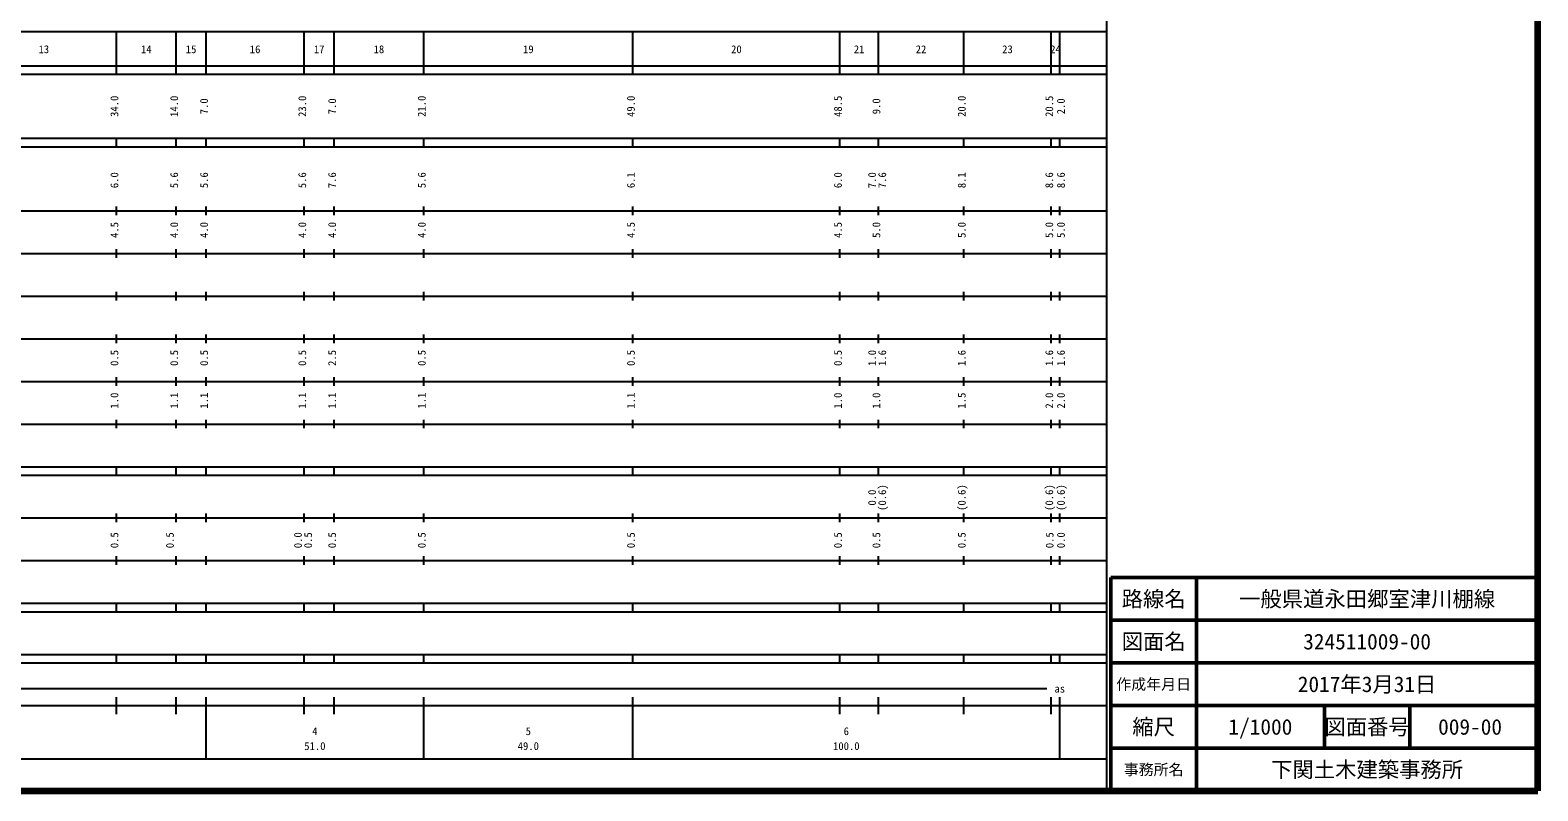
# Model space of a CAD drawing. Units: millimetres on the paper, enlarged 1000 times. Extents: x 40000 to 680000, y 20000 to 380000.
# Drawn here: x 326798 to 680000, y 20000 to 198357 of the extents above; entities that cross this region are included whole.
import ezdxf
from ezdxf.enums import TextEntityAlignment as Align

# ---------------------------------------------------------------- set-up
doc = ezdxf.new("R2010")
doc.units = ezdxf.units.MM
doc.header["$LTSCALE"] = 1000
for name, color, linetype, lineweight in [('M-TTL', 2, 'Continuous', 140), ('M-TTL-BAND', 7, 'Continuous', 25), ('M-TTL-FRAM', 2, 'Continuous', 50), ('M-TTL-LINE', 7, 'Continuous', 50)]:
    doc.layers.add(name, color=color, linetype=linetype, lineweight=lineweight)
doc.layers.add('M-TTL-TXT', color=7, linetype='Continuous')
doc.styles.add('ＭＳ ゴシック', font='')
doc.styles.get('ＭＳ ゴシック').set_extended_font_data('MS Gothic')

msp = doc.modelspace()

# ---------------------------------------------------------------- linework, layer by layer
at = {"layer": 'M-TTL'}
for p, q in [((680000, 20000), (680000, 380000)), ((40000, 20000), (680000, 20000))]:
    msp.add_line(p, q, dxfattribs=at)
at = {"layer": 'M-TTL-BAND'}
for p, q in [((579000, 20000), (579000, 370000)), ((68000, 198000), (579000, 198000)), ((347000, 188000), (347000, 198000)), ((361000, 188000), (361000, 198000)), ((368000, 188000), (368000, 198000)), ((391000, 188000), (391000, 198000)), ((398000, 188000), (398000, 198000)), ((419000, 188000), (419000, 198000)), ((468000, 188000), (468000, 198000)), ((516500, 188000), (516500, 198000)), ((525500, 188000), (525500, 198000)), ((545500, 188000), (545500, 198000)), ((566000, 188000), (566000, 198000)), ((568000, 188000), (568000, 198000)), ((40000, 190000), (579000, 190000)), ((40000, 188000), (579000, 188000)), ((40000, 173000), (579000, 173000)), ((40000, 171000), (579000, 171000)), ((347000, 171000), (347000, 173000)), ((361000, 171000), (361000, 173000)), ((368000, 171000), (368000, 173000)), ((391000, 171000), (391000, 173000)), ((398000, 171000), (398000, 173000)), ((419000, 171000), (419000, 173000)), ((468000, 171000), (468000, 173000)), ((516500, 171000), (516500, 173000)), ((525500, 171000), (525500, 173000)), ((545500, 171000), (545500, 173000)), ((566000, 171000), (566000, 173000)), ((568000, 171000), (568000, 173000)), ((40000, 156000), (579000, 156000)), ((347000, 155000), (347000, 157000)), ((361000, 155000), (361000, 157000)), ((368000, 155000), (368000, 157000)), ((391000, 155000), (391000, 157000)), ((398000, 155000), (398000, 157000)), ((419000, 155000), (419000, 157000)), ((468000, 155000), (468000, 157000)), ((516500, 155000), (516500, 157000)), ((525500, 155000), (525500, 157000)), ((545500, 155000), (545500, 157000)), ((566000, 155000), (566000, 157000)), ((568000, 155000), (568000, 157000)), ((46000, 146000), (579000, 146000)), ((347000, 145000), (347000, 147000)), ((361000, 145000), (361000, 147000)), ((368000, 145000), (368000, 147000)), ((391000, 145000), (391000, 147000)), ((398000, 145000), (398000, 147000)), ((419000, 145000), (419000, 147000)), ((468000, 145000), (468000, 147000)), ((516500, 145000), (516500, 147000)), ((525500, 145000), (525500, 147000)), ((545500, 145000), (545500, 147000)), ((566000, 145000), (566000, 147000)), ((568000, 145000), (568000, 147000)), ((52000, 136000), (579000, 136000)), ((347000, 135000), (347000, 137000)), ((361000, 135000), (361000, 137000)), ((368000, 135000), (368000, 137000)), ((391000, 135000), (391000, 137000)), ((398000, 135000), (398000, 137000)), ((419000, 135000), (419000, 137000)), ((468000, 135000), (468000, 137000)), ((516500, 135000), (516500, 137000)), ((525500, 135000), (525500, 137000)), ((545500, 135000), (545500, 137000)), ((566000, 135000), (566000, 137000)), ((568000, 135000), (568000, 137000)), ((46000, 126000), (579000, 126000)), ((347000, 125000), (347000, 127000)), ((361000, 125000), (361000, 127000)), ((368000, 125000), (368000, 127000)), ((391000, 125000), (391000, 127000)), ((398000, 125000), (398000, 127000)), ((419000, 125000), (419000, 127000)), ((468000, 125000), (468000, 127000)), ((516500, 125000), (516500, 127000)), ((525500, 125000), (525500, 127000)), ((545500, 125000), (545500, 127000)), ((566000, 125000), (566000, 127000)), ((568000, 125000), (568000, 127000)), ((347000, 115000), (347000, 117000)), ((361000, 115000), (361000, 117000)), ((368000, 115000), (368000, 117000)), ((391000, 115000), (391000, 117000)), ((398000, 115000), (398000, 117000)), ((419000, 115000), (419000, 117000)), ((468000, 115000), (468000, 117000)), ((516500, 115000), (516500, 117000)), ((525500, 115000), (525500, 117000)), ((545500, 115000), (545500, 117000)), ((566000, 115000), (566000, 117000)), ((568000, 115000), (568000, 117000)), ((52000, 116000), (579000, 116000)), ((46000, 106000), (579000, 106000)), ((347000, 105000), (347000, 107000)), ((361000, 105000), (361000, 107000)), ((368000, 105000), (368000, 107000)), ((391000, 105000), (391000, 107000)), ((398000, 105000), (398000, 107000)), ((419000, 105000), (419000, 107000)), ((468000, 105000), (468000, 107000)), ((516500, 105000), (516500, 107000)), ((525500, 105000), (525500, 107000)), ((545500, 105000), (545500, 107000)), ((566000, 105000), (566000, 107000)), ((568000, 105000), (568000, 107000)), ((40000, 96000), (579000, 96000)), ((347000, 94000), (347000, 96000)), ((361000, 94000), (361000, 96000)), ((368000, 94000), (368000, 96000)), ((391000, 94000), (391000, 96000)), ((398000, 94000), (398000, 96000)), ((419000, 94000), (419000, 96000)), ((468000, 94000), (468000, 96000)), ((516500, 94000), (516500, 96000)), ((525500, 94000), (525500, 96000)), ((545500, 94000), (545500, 96000)), ((566000, 94000), (566000, 96000)), ((568000, 94000), (568000, 96000)), ((40000, 94000), (579000, 94000)), ((347000, 83000), (347000, 85000)), ((361000, 83000), (361000, 85000)), ((368000, 83000), (368000, 85000)), ((391000, 83000), (391000, 85000)), ((398000, 83000), (398000, 85000)), ((419000, 83000), (419000, 85000)), ((468000, 83000), (468000, 85000)), ((516500, 83000), (516500, 85000)), ((525500, 83000), (525500, 85000)), ((545500, 83000), (545500, 85000)), ((566000, 83000), (566000, 85000)), ((568000, 83000), (568000, 85000)), ((49000, 84000), (579000, 84000)), ((347000, 73000), (347000, 75000)), ((361000, 73000), (361000, 75000)), ((368000, 73000), (368000, 75000)), ((391000, 73000), (391000, 75000)), ((398000, 73000), (398000, 75000)), ((419000, 73000), (419000, 75000)), ((468000, 73000), (468000, 75000)), ((516500, 73000), (516500, 75000)), ((525500, 73000), (525500, 75000)), ((545500, 73000), (545500, 75000)), ((566000, 73000), (566000, 75000)), ((568000, 73000), (568000, 75000)), ((40000, 74000), (579000, 74000)), ((40000, 64000), (579000, 64000)), ((347000, 62000), (347000, 64000)), ((361000, 62000), (361000, 64000)), ((368000, 62000), (368000, 64000)), ((391000, 62000), (391000, 64000)), ((398000, 62000), (398000, 64000)), ((419000, 62000), (419000, 64000)), ((468000, 62000), (468000, 64000)), ((516500, 62000), (516500, 64000)), ((525500, 62000), (525500, 64000)), ((545500, 62000), (545500, 64000)), ((566000, 62000), (566000, 64000)), ((568000, 62000), (568000, 64000)), ((40000, 62000), (579000, 62000)), ((40000, 52000), (579000, 52000)), ((40000, 50000), (579000, 50000)), ((347000, 50000), (347000, 52000)), ((361000, 50000), (361000, 52000)), ((368000, 50000), (368000, 52000)), ((391000, 50000), (391000, 52000)), ((398000, 50000), (398000, 52000)), ((419000, 50000), (419000, 52000)), ((468000, 50000), (468000, 52000)), ((516500, 50000), (516500, 52000)), ((525500, 50000), (525500, 52000)), ((545500, 50000), (545500, 52000)), ((566000, 50000), (566000, 52000)), ((568000, 50000), (568000, 52000)), ((71000, 44000), (565000, 44000)), ((40000, 40000), (579000, 40000)), ((347000, 38000), (347000, 42000)), ((361000, 38000), (361000, 42000)), ((368000, 27500), (368000, 42000)), ((391000, 38000), (391000, 42000)), ((398000, 38000), (398000, 42000)), ((419000, 27500), (419000, 42000)), ((468000, 27500), (468000, 42000)), ((516500, 38000), (516500, 42000)), ((525500, 38000), (525500, 42000)), ((545500, 38000), (545500, 42000)), ((566000, 38000), (566000, 42000)), ((568000, 27500), (568000, 42000)), ((68000, 27500), (579000, 27500))]:
    msp.add_line(p, q, dxfattribs=at)
at = {"layer": 'M-TTL-FRAM'}
for p, q in [((680000, 70000), (580000, 70000)), ((580000, 70000), (580000, 20000))]:
    msp.add_line(p, q, dxfattribs=at)
at = {"layer": 'M-TTL-LINE'}
for p, q in [((600000, 70000), (600000, 20000)), ((680000, 60000), (580000, 60000)), ((680000, 50000), (580000, 50000)), ((680000, 40000), (580000, 40000)), ((630000, 40000), (630000, 30000)), ((650000, 40000), (650000, 30000)), ((680000, 30000), (580000, 30000))]:
    msp.add_line(p, q, dxfattribs=at)

# ---------------------------------------------------------------- texts
at = {"layer": 'M-TTL-BAND', "style": 'ＭＳ ゴシック'}
for s, p in [('13', (330000, 192405)), ('14', (354000, 192405)), ('15', (364500, 192405)), ('16', (379500, 192405)), ('17', (394500, 192405)), ('18', (408500, 192405)), ('19', (443500, 192405)), ('20', (492250, 192405)), ('21', (521000, 192405)), ('22', (535500, 192405)), ('23', (555750, 192405)), ('24', (567000, 192405)), ('as', (568000, 42500)), ('4', (393500, 32523)), ('5', (443500, 32523)), ('6', (518000, 32523)), ('51.0', (393500, 29033)), ('49.0', (443500, 29033)), ('100.0', (518000, 29033))]:
    msp.add_text(s, height=1833, dxfattribs=at).set_placement(p, align=Align.BOTTOM_CENTER)
for s, p in [('34.0', (348000, 180500)), ('14.0', (362000, 180500)), ('7.0', (369000, 180500)), ('23.0', (392000, 180500)), ('7.0', (399000, 180500)), ('21.0', (420000, 180500)), ('49.0', (469000, 180500)), ('48.5', (517500, 180500)), ('9.0', (526500, 180500)), ('20.0', (546500, 180500)), ('20.5', (567000, 180500)), ('2.0', (569739, 180500)), ('6.0', (348000, 163174)), ('5.6', (362000, 163174)), ('5.6', (369000, 163174)), ('5.6', (392000, 163174)), ('7.6', (399000, 163174)), ('5.6', (420000, 163174)), ('6.1', (469000, 163174)), ('6.0', (517500, 163174)), ('7.0', (525500, 163174)), ('7.6', (527870, 163174)), ('8.1', (546500, 163174)), ('8.6', (567000, 163174)), ('8.6', (569739, 163174)), ('4.5', (348000, 151500)), ('4.0', (362000, 151500)), ('4.0', (369000, 151500)), ('4.0', (392000, 151500)), ('4.0', (399000, 151500)), ('4.0', (420000, 151500)), ('4.5', (469000, 151500)), ('4.5', (517500, 151500)), ('5.0', (526500, 151500)), ('5.0', (546500, 151500)), ('5.0', (567000, 151500)), ('5.0', (569739, 151500)), ('0.5', (348000, 121500)), ('0.5', (362000, 121500)), ('0.5', (369000, 121500)), ('0.5', (392000, 121500)), ('2.5', (399000, 121500)), ('0.5', (420000, 121500)), ('0.5', (469000, 121500)), ('0.5', (517500, 121500)), ('1.0', (525500, 121500)), ('1.6', (527870, 121500)), ('1.6', (546500, 121500)), ('1.6', (567000, 121500)), ('1.6', (569739, 121500)), ('1.0', (348000, 111500)), ('1.1', (362000, 111500)), ('1.1', (369000, 111500)), ('1.1', (392000, 111500)), ('1.1', (399000, 111500)), ('1.1', (420000, 111500)), ('1.1', (469000, 111500)), ('1.0', (517500, 111500)), ('1.0', (526500, 111500)), ('1.5', (546500, 111500)), ('2.0', (567000, 111500)), ('2.0', (569739, 111500)), ('0.0', (525500, 88764)), ('(0.6)', (527870, 88764)), ('(0.6)', (546500, 88764)), ('(0.6)', (567000, 88764)), ('(0.6)', (569739, 88764)), ('0.5', (348000, 78764)), ('0.5', (361000, 78764)), ('0.0', (391000, 78764)), ('0.5', (393370, 78764)), ('0.5', (399000, 78764)), ('0.5', (420000, 78764)), ('0.5', (469000, 78764)), ('0.5', (517500, 78764)), ('0.5', (526500, 78764)), ('0.5', (546500, 78764)), ('0.5', (567084, 78764)), ('0.0', (569739, 78764))]:
    msp.add_text(s, height=1833, rotation=90, dxfattribs=at).set_placement(p, align=Align.BOTTOM_CENTER)
at = {"layer": 'M-TTL-TXT', "style": 'ＭＳ ゴシック'}
for s, height, p in [('路線名', 3666, (590000, 65000)), ('路線名', 3666, (590000, 65000)), ('一般県道永田郷室津川棚線', 3666, (640000, 65000)), ('図面名', 3666, (590000, 55000)), ('図面名', 3666, (590000, 55000)), ('324511009-00', 3666, (640000, 55000)), ('作成年月日', 2566, (590000, 45000)), ('作成年月日', 2566, (590000, 45000)), ('2017年3月31日', 3666, (640000, 45000)), ('縮尺', 3666, (590000, 35000)), ('縮尺', 3666, (590000, 35000)), ('1/1000', 3666, (615000, 35000)), ('図面番号', 3666, (640000, 35000)), ('図面番号', 3666, (640000, 35000)), ('009-00', 3666, (664125, 35000)), ('事務所名', 2566, (590000, 25000)), ('事務所名', 2566, (590000, 25000)), ('下関土木建築事務所', 3666, (640000, 25000))]:
    msp.add_text(s, height=height, dxfattribs=at).set_placement(p, align=Align.MIDDLE_CENTER)

doc.saveas('drawing.dxf')
